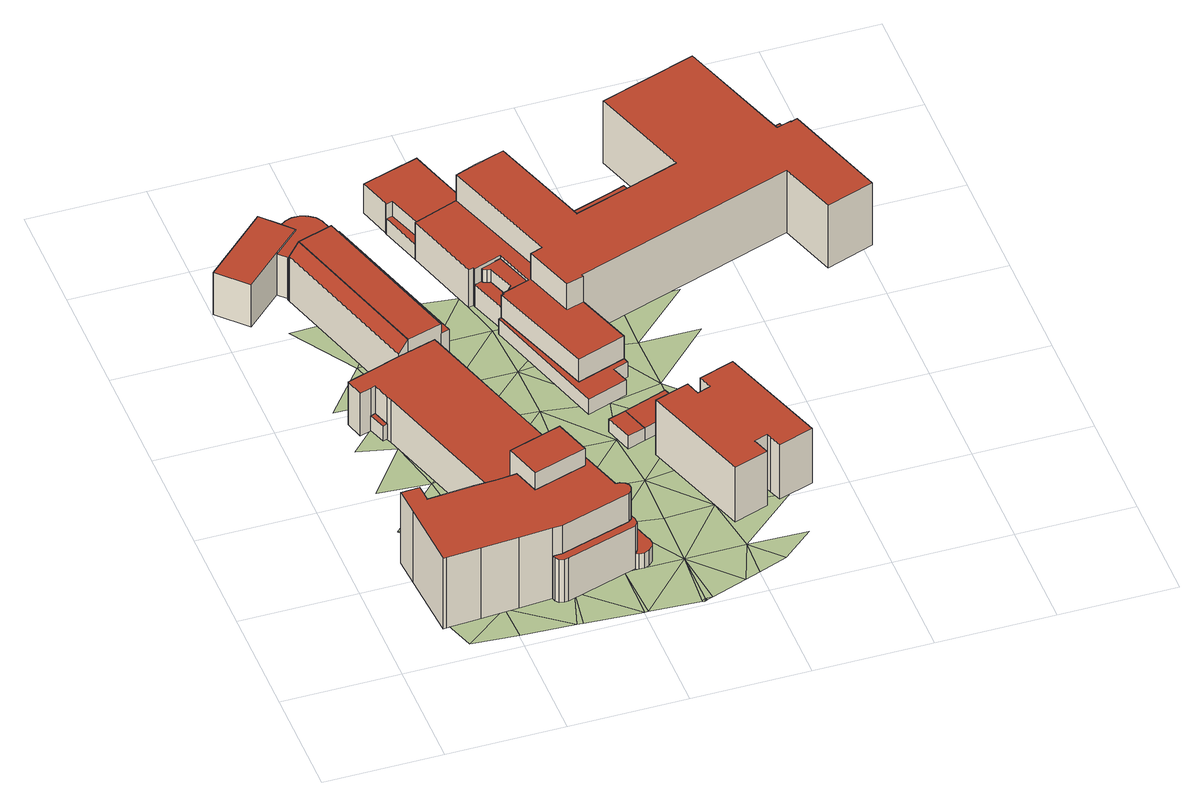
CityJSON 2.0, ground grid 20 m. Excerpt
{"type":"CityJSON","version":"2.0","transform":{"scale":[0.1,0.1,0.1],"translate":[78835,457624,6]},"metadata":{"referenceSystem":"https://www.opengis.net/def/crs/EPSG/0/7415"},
"CityObjects":{
"building1":{"type":"Building","children":["building1-1","building1-2","building1-3","building1-4","building1-5","building1-6"]},
"building1-1":{"type":"BuildingPart","attributes":{"roofType":"1000","RelativeEavesHeight":3.05,"RelativeRidgeHeight":3.05,"AbsoluteEavesHeight":9.53,"AbsoluteRidgeHeight":9.53},"parents":["building1"],"geometry":[{"type":"Solid","lod":"2","boundaries":[[[[0,1,2,3]],[[1,4,5,2]],[[4,6,7,5]],[[6,0,3,7]],[[6,4,1,0]],[[3,2,5,7]]]],"semantics":{"surfaces":[{"type":"WallSurface"},{"type":"RoofSurface","Direction":0,"Slope":90},{"type":"GroundSurface"}],"values":[[0,0,0,0,1,2]]}}]},
"building1-2":{"type":"BuildingPart","attributes":{"roofType":"1000","RelativeEavesHeight":3.05,"RelativeRidgeHeight":3.05,"AbsoluteEavesHeight":9.4,"AbsoluteRidgeHeight":9.4},"parents":["building1"],"geometry":[{"type":"Solid","lod":"2","boundaries":[[[[8,9,10,11]],[[9,12,13,10]],[[12,14,15,13]],[[14,16,17,15]],[[16,18,19,17]],[[18,20,21,19]],[[20,22,23,21]],[[22,24,25,23]],[[24,26,27,25]],[[26,28,29,27]],[[28,30,31,29]],[[30,32,33,31]],[[32,34,35,33]],[[34,36,37,35]],[[36,38,39,37]],[[38,40,41,39]],[[40,42,43,41]],[[42,44,45,43]],[[44,46,47,45]],[[46,48,49,47]],[[48,8,11,49]],[[48,46,44,42,40,38,36,34,32,30,28,26,24,22,20,18,16,14,12,9,8]],[[11,10,13,15,17,19,21,23,25,27,29,31,33,35,37,39,41,43,45,47,49]]]],"semantics":{"surfaces":[{"type":"WallSurface"},{"type":"RoofSurface","Direction":97.12,"Slope":90},{"type":"GroundSurface"}],"values":[[0,0,0,0,0,0,0,0,0,0,0,0,0,0,0,0,0,0,0,0,0,1,2]]}}]},
"building1-3":{"type":"BuildingPart","attributes":{"roofType":"1000","RelativeEavesHeight":8.65,"RelativeRidgeHeight":8.65,"AbsoluteEavesHeight":15.1,"AbsoluteRidgeHeight":15.1},"parents":["building1"],"geometry":[{"type":"Solid","lod":"2","boundaries":[[[[50,51,52,53]],[[51,54,55,52]],[[54,56,57,55]],[[56,58,59,57]],[[58,60,61,59]],[[60,62,63,61]],[[62,64,65,63]],[[64,66,67,65]],[[66,68,69,67]],[[68,70,71,69]],[[70,72,73,71]],[[72,50,53,73]],[[72,70,68,66,64,62,60,58,56,54,51,50]],[[53,52,55,57,59,61,63,65,67,69,71,73]]]],"semantics":{"surfaces":[{"type":"WallSurface"},{"type":"RoofSurface","Direction":270,"Slope":90},{"type":"GroundSurface"}],"values":[[0,0,0,0,0,0,0,0,0,0,0,0,1,2]]}}]},
"building1-4":{"type":"BuildingPart","attributes":{"roofType":"1000","RelativeEavesHeight":14.4,"RelativeRidgeHeight":14.4,"AbsoluteEavesHeight":20.8,"AbsoluteRidgeHeight":20.8},"parents":["building1"],"geometry":[{"type":"Solid","lod":"2","boundaries":[[[[74,75,76,77]],[[75,78,79,76]],[[78,80,81,79]],[[80,82,83,81]],[[82,84,85,83]],[[84,86,87,85]],[[86,88,89,87]],[[88,90,71,89]],[[90,91,69,71]],[[91,92,67,69]],[[92,93,65,67]],[[93,94,63,65]],[[94,95,96,63]],[[95,97,98,96]],[[97,99,100,98]],[[99,101,102,100]],[[101,103,104,102]],[[103,105,106,104]],[[105,107,108,106]],[[107,109,110,108]],[[109,111,112,110]],[[111,113,114,112]],[[113,115,116,114]],[[115,74,77,116]],[[115,113,111,109,107,105,103,101,99,97,95,94,93,92,91,90,88,86,84,82,80,78,75,74]],[[77,76,79,81,83,85,87,89,71,69,67,65,63,96,98,100,102,104,106,108,110,112,114,116]]]],"semantics":{"surfaces":[{"type":"WallSurface"},{"type":"RoofSurface","Direction":270,"Slope":90},{"type":"GroundSurface"}],"values":[[0,0,0,0,0,0,0,0,0,0,0,0,0,0,0,0,0,0,0,0,0,0,0,0,1,2]]}}]},
"building1-5":{"type":"BuildingPart","attributes":{"roofType":"1000","RelativeEavesHeight":8.73,"RelativeRidgeHeight":8.73,"AbsoluteEavesHeight":15.1,"AbsoluteRidgeHeight":15.1},"parents":["building1"],"geometry":[{"type":"Solid","lod":"2","boundaries":[[[[117,118,119,120]],[[118,121,122,119]],[[121,123,124,122]],[[123,125,126,124]],[[125,127,128,126]],[[127,129,130,128]],[[129,131,132,130]],[[131,133,134,132]],[[133,135,136,134]],[[135,137,138,136]],[[137,139,140,138]],[[139,141,142,140]],[[141,143,144,142]],[[143,145,146,144]],[[145,147,148,146]],[[147,149,150,148]],[[149,151,152,150]],[[151,153,154,152]],[[153,155,81,154]],[[155,156,79,81]],[[156,157,76,79]],[[157,158,77,76]],[[158,159,116,77]],[[159,160,114,116]],[[160,161,162,114]],[[161,163,164,162]],[[163,165,166,164]],[[165,167,168,166]],[[167,169,170,168]],[[169,171,172,170]],[[171,117,120,172]],[[171,169,167,165,163,161,160,159,158,157,156,155,153,151,149,147,145,143,141,139,137,135,133,131,129,127,125,123,121,118,117]],[[120,119,122,124,126,128,130,132,134,136,138,140,142,144,146,148,150,152,154,81,79,76,77,116,114,162,164,166,168,170,172]]]],"semantics":{"surfaces":[{"type":"WallSurface"},{"type":"RoofSurface","Direction":0,"Slope":90},{"type":"GroundSurface"}],"values":[[0,0,0,0,0,0,0,0,0,0,0,0,0,0,0,0,0,0,0,0,0,0,0,0,0,0,0,0,0,0,0,1,2]]}}]},
"building1-6":{"type":"BuildingPart","attributes":{"roofType":"1000","RelativeEavesHeight":9.14,"RelativeRidgeHeight":9.14,"AbsoluteEavesHeight":24.24,"AbsoluteRidgeHeight":24.24},"parents":["building1"],"geometry":[{"type":"Solid","lod":"2","boundaries":[[[[173,174,157,175]],[[174,176,158,157]],[[176,177,178,158]],[[177,173,175,178]],[[177,176,174,173]],[[175,157,158,178]]]],"semantics":{"surfaces":[{"type":"WallSurface"},{"type":"RoofSurface","Direction":0,"Slope":90},{"type":"GroundSurface"}],"values":[[0,0,0,0,1,2]]}}]},
"building2":{"type":"Building","children":["building2-1","building2-2","building2-3","building2-4","building2-5"]},
"building2-1":{"type":"BuildingPart","attributes":{"roofType":"1000","RelativeEavesHeight":8.61,"RelativeRidgeHeight":8.61,"AbsoluteEavesHeight":14.98,"AbsoluteRidgeHeight":14.98},"parents":["building2"],"geometry":[{"type":"Solid","lod":"2","boundaries":[[[[179,180,181,182]],[[180,183,184,181]],[[183,185,186,184]],[[185,187,188,186]],[[187,189,190,188]],[[189,179,182,190]],[[189,187,185,183,180,179]],[[182,181,184,186,188,190]]]],"semantics":{"surfaces":[{"type":"WallSurface"},{"type":"RoofSurface","Direction":0,"Slope":90},{"type":"GroundSurface"}],"values":[[0,0,0,0,0,0,1,2]]}}]},
"building2-2":{"type":"BuildingPart","attributes":{"roofType":"1000","RelativeEavesHeight":9.33,"RelativeRidgeHeight":9.33,"AbsoluteEavesHeight":15.67,"AbsoluteRidgeHeight":15.67},"parents":["building2"],"geometry":[{"type":"Solid","lod":"2","boundaries":[[[[191,192,193,194]],[[192,195,196,193]],[[195,197,198,196]],[[197,191,194,198]],[[197,195,192,191]],[[194,193,196,198]]]],"semantics":{"surfaces":[{"type":"WallSurface"},{"type":"RoofSurface","Direction":0,"Slope":90},{"type":"GroundSurface"}],"values":[[0,0,0,0,1,2]]}}]},
"building2-3":{"type":"BuildingPart","attributes":{"roofType":"1000","RelativeEavesHeight":11.22,"RelativeRidgeHeight":11.22,"AbsoluteEavesHeight":17.57,"AbsoluteRidgeHeight":17.57},"parents":["building2"],"geometry":[{"type":"Solid","lod":"2","boundaries":[[[[199,200,201,202]],[[200,203,204,201]],[[203,205,206,204]],[[205,199,202,206]],[[205,203,200,199]],[[202,201,204,206]]]],"semantics":{"surfaces":[{"type":"WallSurface"},{"type":"RoofSurface","Direction":0,"Slope":90},{"type":"GroundSurface"}],"values":[[0,0,0,0,1,2]]}}]},
"building2-4":{"type":"BuildingPart","attributes":{"roofType":"1010","RelativeEavesHeight":10.13,"RelativeRidgeHeight":11.17,"AbsoluteEavesHeight":16.53,"AbsoluteRidgeHeight":17.57},"parents":["building2"],"geometry":[{"type":"Solid","lod":"2","boundaries":[[[[203,207,128,204]],[[207,208,209,128]],[[208,205,206,209]],[[205,203,204,206]],[[205,208,207,203]],[[204,128,209,206]]]],"semantics":{"surfaces":[{"type":"WallSurface"},{"type":"RoofSurface","Direction":252.81,"Slope":40.19},{"type":"GroundSurface"}],"values":[[0,0,0,0,1,2]]}}]},
"building2-5":{"type":"BuildingPart","attributes":{"roofType":"1000","RelativeEavesHeight":8.4,"RelativeRidgeHeight":8.4,"AbsoluteEavesHeight":14.79,"AbsoluteRidgeHeight":14.79},"parents":["building2"],"geometry":[{"type":"Solid","lod":"2","boundaries":[[[[210,211,212,188]],[[211,213,214,212]],[[213,215,216,214]],[[215,217,218,216]],[[217,219,220,218]],[[219,221,222,220]],[[221,223,224,222]],[[223,225,226,224]],[[225,227,209,226]],[[227,228,229,209]],[[228,230,231,229]],[[230,232,182,231]],[[232,233,190,182]],[[233,210,188,190]],[[233,232,230,228,227,225,223,221,219,217,215,213,211,210]],[[188,212,214,216,218,220,222,224,226,209,229,231,182,190]]]],"semantics":{"surfaces":[{"type":"WallSurface"},{"type":"RoofSurface","Direction":0,"Slope":90},{"type":"GroundSurface"}],"values":[[0,0,0,0,0,0,0,0,0,0,0,0,0,0,1,2]]}}]},
"building3":{"type":"Building","attributes":{"roofType":"1000","RelativeEavesHeight":2.67,"RelativeRidgeHeight":2.67,"AbsoluteEavesHeight":8.95,"AbsoluteRidgeHeight":8.95},"geometry":[{"type":"Solid","lod":"2","boundaries":[[[[234,235,236,237]],[[235,238,239,236]],[[238,240,241,239]],[[240,234,237,241]],[[240,238,235,234]],[[237,236,239,241]]]],"semantics":{"surfaces":[{"type":"WallSurface"},{"type":"RoofSurface","Direction":0,"Slope":90},{"type":"GroundSurface"}],"values":[[0,0,0,0,1,2]]}}]},
"building4":{"type":"Building","attributes":{"roofType":"1000","RelativeEavesHeight":2.65,"RelativeRidgeHeight":2.65,"AbsoluteEavesHeight":8.95,"AbsoluteRidgeHeight":8.95},"geometry":[{"type":"Solid","lod":"2","boundaries":[[[[242,234,237,243]],[[234,240,241,237]],[[240,244,245,241]],[[244,242,243,245]],[[244,240,234,242]],[[243,237,241,245]]]],"semantics":{"surfaces":[{"type":"WallSurface"},{"type":"RoofSurface","Direction":0,"Slope":90},{"type":"GroundSurface"}],"values":[[0,0,0,0,1,2]]}}]},
"building5":{"type":"Building","attributes":{"roofType":"1000","RelativeEavesHeight":11.12,"RelativeRidgeHeight":11.12,"AbsoluteEavesHeight":17.28,"AbsoluteRidgeHeight":17.28},"geometry":[{"type":"Solid","lod":"2","boundaries":[[[[246,247,248,249]],[[247,250,251,248]],[[250,252,253,251]],[[252,254,255,253]],[[254,256,257,255]],[[256,258,259,257]],[[258,260,261,259]],[[260,262,263,261]],[[262,264,265,263]],[[264,266,267,265]],[[266,268,269,267]],[[268,270,271,269]],[[270,246,249,271]],[[270,268,266,264,262,260,258,256,254,252,250,247,246]],[[249,248,251,253,255,257,259,261,263,265,267,269,271]]]],"semantics":{"surfaces":[{"type":"WallSurface"},{"type":"RoofSurface","Direction":0,"Slope":90},{"type":"GroundSurface"}],"values":[[0,0,0,0,0,0,0,0,0,0,0,0,0,1,2]]}}]},
"building6":{"type":"Building","children":["building6-1","building6-2","building6-3","building6-4","building6-5","building6-6","building6-7","building6-8","building6-9","building6-10"]},
"building6-1":{"type":"BuildingPart","attributes":{"roofType":"1000","RelativeEavesHeight":4.4,"RelativeRidgeHeight":4.4,"AbsoluteEavesHeight":10.72,"AbsoluteRidgeHeight":10.72},"parents":["building6"],"geometry":[{"type":"Solid","lod":"2","boundaries":[[[[272,273,274,275]],[[273,276,277,274]],[[276,278,279,277]],[[278,280,281,279]],[[280,282,283,281]],[[282,284,285,283]],[[284,286,287,285]],[[286,288,289,287]],[[288,290,291,289]],[[290,272,275,291]],[[290,288,286,284,282,280,278,276,273,272]],[[275,274,277,279,281,283,285,287,289,291]]]],"semantics":{"surfaces":[{"type":"WallSurface"},{"type":"RoofSurface","Direction":180,"Slope":90},{"type":"GroundSurface"}],"values":[[0,0,0,0,0,0,0,0,0,0,1,2]]}}]},
"building6-2":{"type":"BuildingPart","attributes":{"roofType":"1000","RelativeEavesHeight":10.28,"RelativeRidgeHeight":10.28,"AbsoluteEavesHeight":16.72,"AbsoluteRidgeHeight":16.72},"parents":["building6"],"geometry":[{"type":"Solid","lod":"2","boundaries":[[[[292,293,294,295]],[[293,296,297,294]],[[296,298,299,297]],[[298,292,295,299]],[[298,296,293,292]],[[295,294,297,299]]]],"semantics":{"surfaces":[{"type":"WallSurface"},{"type":"RoofSurface","Direction":180,"Slope":90},{"type":"GroundSurface"}],"values":[[0,0,0,0,1,2]]}}]},
"building6-3":{"type":"BuildingPart","attributes":{"roofType":"1000","RelativeEavesHeight":12.74,"RelativeRidgeHeight":12.74,"AbsoluteEavesHeight":19.12,"AbsoluteRidgeHeight":19.12},"parents":["building6"],"geometry":[{"type":"Solid","lod":"2","boundaries":[[[[300,301,302,303]],[[301,304,305,302]],[[304,306,307,305]],[[306,308,309,307]],[[308,310,311,309]],[[310,312,313,311]],[[312,314,315,313]],[[314,316,294,315]],[[316,317,295,294]],[[317,318,299,295]],[[318,319,320,299]],[[319,321,322,320]],[[321,323,324,322]],[[323,325,326,324]],[[325,327,328,326]],[[327,329,330,328]],[[329,331,332,330]],[[331,333,334,332]],[[333,335,336,334]],[[335,337,338,336]],[[337,339,340,338]],[[339,300,303,340]],[[339,337,335,333,331,329,327,325,323,321,319,318,317,316,314,312,310,308,306,304,301,300]],[[303,302,305,307,309,311,313,315,294,295,299,320,322,324,326,328,330,332,334,336,338,340]]]],"semantics":{"surfaces":[{"type":"WallSurface"},{"type":"RoofSurface","Direction":273.58,"Slope":90},{"type":"GroundSurface"}],"values":[[0,0,0,0,0,0,0,0,0,0,0,0,0,0,0,0,0,0,0,0,0,0,1,2]]}}]},
"building6-4":{"type":"BuildingPart","attributes":{"roofType":"1000","RelativeEavesHeight":6,"RelativeRidgeHeight":6,"AbsoluteEavesHeight":12.32,"AbsoluteRidgeHeight":12.32},"parents":["building6"],"geometry":[{"type":"Solid","lod":"2","boundaries":[[[[341,342,343,344]],[[342,345,346,343]],[[345,347,348,346]],[[347,349,350,348]],[[349,351,352,350]],[[351,353,354,352]],[[353,355,356,354]],[[355,341,344,356]],[[355,353,351,349,347,345,342,341]],[[344,343,346,348,350,352,354,356]]]],"semantics":{"surfaces":[{"type":"WallSurface"},{"type":"RoofSurface","Direction":0,"Slope":90},{"type":"GroundSurface"}],"values":[[0,0,0,0,0,0,0,0,1,2]]}}]},
"building6-5":{"type":"BuildingPart","attributes":{"roofType":"1000","RelativeEavesHeight":11.41,"RelativeRidgeHeight":11.41,"AbsoluteEavesHeight":17.82,"AbsoluteRidgeHeight":17.82},"parents":["building6"],"geometry":[{"type":"Solid","lod":"2","boundaries":[[[[357,358,359,305]],[[358,360,361,359]],[[360,362,363,361]],[[362,364,309,363]],[[364,365,307,309]],[[365,357,305,307]],[[365,364,362,360,358,357]],[[305,359,361,363,309,307]]]],"semantics":{"surfaces":[{"type":"WallSurface"},{"type":"RoofSurface","Direction":75.96,"Slope":90},{"type":"GroundSurface"}],"values":[[0,0,0,0,0,0,1,2]]}}]},
"building6-6":{"type":"BuildingPart","attributes":{"roofType":"1000","RelativeEavesHeight":6.98,"RelativeRidgeHeight":6.98,"AbsoluteEavesHeight":13.32,"AbsoluteRidgeHeight":13.32},"parents":["building6"],"geometry":[{"type":"Solid","lod":"2","boundaries":[[[[366,367,287,289]],[[367,368,285,287]],[[368,369,283,285]],[[369,370,281,283]],[[370,371,279,281]],[[371,372,373,279]],[[372,374,375,373]],[[374,376,275,375]],[[376,377,291,275]],[[377,366,289,291]],[[377,376,374,372,371,370,369,368,367,366]],[[289,287,285,283,281,279,373,375,275,291]]]],"semantics":{"surfaces":[{"type":"WallSurface"},{"type":"RoofSurface","Direction":0,"Slope":90},{"type":"GroundSurface"}],"values":[[0,0,0,0,0,0,0,0,0,0,1,2]]}}]},
"building6-7":{"type":"BuildingPart","attributes":{"roofType":"1000","RelativeEavesHeight":3.02,"RelativeRidgeHeight":3.02,"AbsoluteEavesHeight":9.32,"AbsoluteRidgeHeight":9.32},"parents":["building6"],"geometry":[{"type":"Solid","lod":"2","boundaries":[[[[378,379,380,381]],[[379,382,383,380]],[[382,384,385,383]],[[384,386,387,385]],[[386,388,389,387]],[[388,390,391,389]],[[390,392,393,391]],[[392,378,381,393]],[[392,390,388,386,384,382,379,378]],[[381,380,383,385,387,389,391,393]]]],"semantics":{"surfaces":[{"type":"WallSurface"},{"type":"RoofSurface","Direction":0,"Slope":90},{"type":"GroundSurface"}],"values":[[0,0,0,0,0,0,0,0,1,2]]}}]},
"building6-8":{"type":"BuildingPart","attributes":{"roofType":"1000","RelativeEavesHeight":7.61,"RelativeRidgeHeight":7.61,"AbsoluteEavesHeight":13.92,"AbsoluteRidgeHeight":13.92},"parents":["building6"],"geometry":[{"type":"Solid","lod":"2","boundaries":[[[[394,395,373,375]],[[395,396,277,373]],[[396,397,398,277]],[[397,399,400,398]],[[399,401,402,400]],[[401,403,404,402]],[[403,405,406,404]],[[405,407,408,406]],[[407,409,410,408]],[[409,411,412,410]],[[411,413,380,412]],[[413,414,381,380]],[[414,415,393,381]],[[415,416,417,393]],[[416,418,274,417]],[[418,394,375,274]],[[418,416,415,414,413,411,409,407,405,403,401,399,397,396,395,394]],[[375,373,277,398,400,402,404,406,408,410,412,380,381,393,417,274]]]],"semantics":{"surfaces":[{"type":"WallSurface"},{"type":"RoofSurface","Direction":90,"Slope":90},{"type":"GroundSurface"}],"values":[[0,0,0,0,0,0,0,0,0,0,0,0,0,0,0,0,1,2]]}}]},
"building6-9":{"type":"BuildingPart","attributes":{"roofType":"1000","RelativeEavesHeight":3,"RelativeRidgeHeight":3,"AbsoluteEavesHeight":9.42,"AbsoluteRidgeHeight":9.42},"parents":["building6"],"geometry":[{"type":"Solid","lod":"2","boundaries":[[[[419,420,421,422]],[[420,423,303,421]],[[423,424,425,303]],[[424,419,422,425]],[[424,423,420,419]],[[422,421,303,425]]]],"semantics":{"surfaces":[{"type":"WallSurface"},{"type":"RoofSurface","Direction":0,"Slope":90},{"type":"GroundSurface"}],"values":[[0,0,0,0,1,2]]}}]},
"building6-10":{"type":"BuildingPart","attributes":{"roofType":"1000","RelativeEavesHeight":3.1,"RelativeRidgeHeight":3.1,"AbsoluteEavesHeight":9.42,"AbsoluteRidgeHeight":9.42},"parents":["building6"],"geometry":[{"type":"Solid","lod":"2","boundaries":[[[[426,427,343,402]],[[427,428,344,343]],[[428,429,356,344]],[[429,426,402,356]],[[429,428,427,426]],[[402,343,344,356]]]],"semantics":{"surfaces":[{"type":"WallSurface"},{"type":"RoofSurface","Direction":90,"Slope":90},{"type":"GroundSurface"}],"values":[[0,0,0,0,1,2]]}}]},
"terrain1":{"type":"TINRelief","geometry":[{"type":"CompositeSurface","lod":"2","boundaries":[[[430,431,432]],[[433,432,431]],[[430,432,434]],[[435,432,433]],[[436,434,437]],[[436,437,438]],[[434,432,439]],[[440,438,441]],[[432,435,439]],[[435,442,439]],[[443,441,444]],[[445,444,446]],[[447,439,442]],[[437,434,448]],[[438,437,449]],[[441,438,450]],[[434,439,451]],[[444,441,450]],[[439,447,452]],[[453,446,454]],[[438,449,450]],[[437,448,449]],[[455,452,447]],[[434,451,448]],[[439,452,451]],[[446,444,456]],[[444,450,457]],[[444,457,456]],[[458,452,455]],[[446,456,454]],[[455,459,458]],[[451,452,458]],[[449,448,460]],[[450,449,461]],[[462,463,459]],[[462,464,463]],[[464,465,463]],[[463,465,466]],[[457,450,467]],[[459,463,458]],[[449,460,461]],[[454,456,468]],[[458,463,466]],[[448,451,469]],[[451,458,470]],[[450,461,467]],[[456,457,471]],[[460,448,472]],[[466,473,458]],[[451,470,469]],[[468,456,474]],[[457,467,471]],[[461,460,472]],[[448,469,472]],[[456,471,474]],[[470,458,475]],[[458,473,476]],[[467,461,477]],[[469,470,475]],[[458,476,475]],[[461,472,477]],[[473,478,476]],[[471,467,479]],[[480,476,478]],[[472,469,481]],[[474,471,479]],[[467,477,482]],[[469,475,483]],[[477,472,481]],[[467,482,479]],[[476,480,484]],[[475,476,485]],[[469,483,481]],[[474,479,486]],[[482,477,487]],[[477,481,487]],[[483,475,485]],[[479,482,488]],[[482,487,489]],[[481,483,490]],[[487,481,490]],[[482,489,488]],[[486,479,491]],[[479,488,491]],[[489,487,492]],[[488,489,493]],[[491,488,494]]]}]}
},
"vertices":[
[158,524,35],[150,521,35],[150,521,5],[158,524,5],[140,551,35],[140,551,5],[149,554,35],[149,554,5],
[380,280,34],[405,288,34],[405,288,3],[380,280,3],[414,259,34],[414,259,3],[449,145,34],[449,145,3],[452,138,34],[452,138,3],[453,129,34],[453,129,3],[450,120,34],[450,120,3],[443,113,34],[443,113,3],[434,109,34],[434,109,3],[425,110,34],[425,110,3],[420,112,34],[420,112,3],[425,119,34],[425,119,3],[425,129,34],[425,129,3],[422,137,34],[422,137,3],[421,145,34],[421,145,3],[417,150,34],[417,150,3],[409,154,34],[409,154,3],[402,154,34],[402,154,3],[373,245,34],[373,245,3],[365,271,34],[365,271,3],[381,276,34],[381,276,3],
[425,119,91],[420,112,91],[420,112,4],[425,119,4],[298,74,91],[298,74,4],[291,73,91],[291,73,4],[283,75,91],[283,75,4],[278,81,91],[278,81,4],[276,87,91],[276,87,4],[293,88,91],[293,88,4],[414,125,91],[414,125,4],[419,130,91],[419,130,4],[422,137,91],[422,137,4],[425,129,91],[425,129,4],
[280,181,148],[372,210,148],[372,210,4],[280,181,4],[362,241,148],[362,241,4],[373,245,148],[373,245,4],[402,154,148],[402,154,4],[409,154,148],[409,154,4],[417,150,148],[417,150,4],[421,145,148],[421,145,4],[422,137,148],[419,130,148],[414,125,148],[293,88,148],[276,87,148],[220,83,148],[220,83,4],[157,79,148],[157,79,4],[99,75,148],[99,75,4],[93,75,148],[93,75,4],[85,193,148],[85,193,4],[82,243,148],[82,243,4],[114,245,148],[114,245,4],[116,215,148],[116,215,4],[194,221,148],[194,221,4],[234,223,148],[234,223,4],[266,226,148],[266,226,4],
[140,551,91],[121,545,91],[121,545,4],[140,551,4],[113,577,91],[113,577,4],[128,582,91],[128,582,4],[153,590,91],[153,590,4],[206,608,91],[206,608,4],[271,627,91],[271,627,4],[290,567,91],[290,567,4],[291,564,91],[291,564,4],[308,510,91],[308,510,4],[309,507,91],[309,507,4],[327,449,91],[327,449,4],[345,392,91],[345,392,4],[346,389,91],[346,389,4],[362,335,91],[362,335,4],[365,327,91],[365,327,4],[380,280,91],[380,280,4],[381,276,91],[381,276,4],[365,271,91],[365,271,4],[373,245,91],[362,241,91],[372,210,91],[280,181,91],[266,226,91],[234,223,91],[233,235,91],[233,235,4],[247,239,91],[247,239,4],[242,257,91],[242,257,4],[161,515,91],[161,515,4],[158,524,91],[158,524,4],[149,554,91],[149,554,4],
[352,273,182],[372,210,182],[352,273,91],[280,181,182],[261,244,182],[261,244,91],
[108,900,90],[46,842,90],[46,842,4],[108,900,4],[1,889,90],[1,889,4],[109,991,90],[109,991,4],[136,962,90],[136,962,4],[154,943,90],[154,943,4],
[199,905,97],[213,909,97],[213,909,3],[199,905,3],[298,636,97],[298,636,3],[283,631,97],[283,631,3],
[199,905,116],[283,631,116],[283,631,4],[199,905,4],[223,613,116],[223,613,4],[139,886,116],[139,886,4],
[206,608,95],[122,881,95],[122,881,4],
[136,962,88],[146,969,88],[146,969,4],[158,973,88],[158,973,4],[171,973,88],[171,973,4],[183,968,88],[183,968,4],[193,961,88],[193,961,4],[200,950,88],[200,950,4],[201,946,88],[201,946,4],[213,909,88],[213,909,4],[122,881,88],[121,885,88],[121,885,4],[123,885,88],[123,885,4],[108,900,88],[154,943,88],
[532,392,29],[502,382,29],[502,382,3],[532,392,3],[487,430,29],[487,430,3],[517,440,29],[517,440,3],
[607,418,29],[607,418,3],[591,466,29],[591,466,3],
[744,215,113],[684,195,113],[684,195,2],[744,215,2],[677,216,113],[677,216,2],[674,224,113],[674,224,2],[651,216,113],[651,216,2],[661,187,113],[661,187,2],[602,167,113],[602,167,2],[538,357,113],[538,357,2],[597,377,113],[597,377,2],[605,352,113],[605,352,2],[628,360,113],[628,360,2],[620,384,113],[620,384,2],[680,404,113],[680,404,2],
[423,713,47],[411,709,47],[411,709,3],[423,713,3],[388,776,47],[388,776,3],[400,781,47],[400,781,3],[402,778,47],[402,778,3],[408,775,47],[408,775,3],[414,774,47],[414,774,3],[430,727,47],[430,727,3],[426,723,47],[426,723,3],[423,718,47],[423,718,3],
[918,881,107],[909,906,107],[909,906,4],[918,881,4],[934,915,107],[934,915,4],[943,889,107],[943,889,4],
[450,951,131],[501,968,131],[501,968,4],[450,951,4],[554,810,131],[554,810,4],[560,791,131],[560,791,4],[661,825,131],[661,825,4],[744,853,131],[744,853,4],[685,1028,131],[685,1028,4],[850,1083,131],[850,1083,4],[909,906,131],[918,881,131],[943,889,131],[943,887,131],[943,887,4],[954,891,131],[954,891,4],[1014,710,131],[1014,710,4],[932,682,131],[932,682,4],[899,781,131],[899,781,4],[520,653,131],[520,653,4],[521,649,131],[521,649,4],[491,640,131],[491,640,4],[462,726,131],[462,726,4],[484,734,131],[484,734,4],[414,938,131],[414,938,4],
[326,985,63],[315,982,63],[315,982,3],[326,985,3],[315,985,63],[315,985,3],[298,1039,63],[298,1039,3],[395,1069,63],[395,1069,3],[410,1022,63],[410,1022,3],[435,945,63],[435,945,3],[350,915,63],[350,915,3],
[554,810,118],[564,813,118],[564,813,4],[627,834,118],[627,834,4],[655,844,118],[655,844,4],[661,825,118],[560,791,118],
[426,723,73],[430,727,73],[414,774,73],[408,775,73],[402,778,73],[400,781,73],[436,793,73],[436,793,3],[459,725,73],[459,725,3],[423,713,73],[423,718,73],
[470,523,33],[554,552,33],[554,552,3],[470,523,3],[557,542,33],[557,542,3],[531,533,33],[531,533,3],[541,503,33],[541,503,3],[471,479,33],[471,479,3],[402,703,33],[402,703,3],[407,705,33],[407,705,3],
[459,725,79],[436,793,79],[388,776,79],[387,779,79],[387,779,3],[379,777,79],[379,777,3],[338,910,79],[338,910,3],[414,938,79],[414,938,3],[484,734,79],[484,734,3],[462,726,79],[462,726,3],[491,640,79],[491,640,3],[521,649,79],[521,649,3],[554,552,79],[470,523,79],[407,705,79],[412,706,79],[412,706,3],[411,709,79],
[410,1022,34],[424,1026,34],[424,1026,4],[410,1022,4],[450,951,34],[435,945,34],[435,945,4],
[338,910,34],[315,982,34],[326,985,34],[350,915,34],
[91,110,8],[119,24,8],[197,86,6],[199,20,6],[199,208,5],[291,16,5],[101,311,6],[200,311,5],[188,401,5],[312,88,6],[100,409,5],[166,495,6],[301,15,5],[101,511,5],[194,607,4],[100,611,3],[169,697,4],[400,10,4],[400,312,3],[325,431,6],[304,515,5],[426,220,4],[400,108,5],[97,808,4],[240,814,4],[405,10,4],[301,712,3],[297,609,4],[499,110,3],[492,6,3],[396,411,3],[402,510,3],[496,5,3],[499,11,3],[499,6,3],[502,8,3],[511,11,3],[400,609,3],[300,810,3],[502,304,3],[500,210,3],[395,713,3],[491,408,3],[573,34,2],[371,800,4],[585,214,3],[601,111,2],[510,492,4],[599,44,2],[511,702,5],[649,63,1],[600,410,3],[531,622,5],[641,322,3],[703,110,0],[704,202,2],[538,833,4],[599,510,4],[599,711,4],[598,611,4],[699,410,2],[599,809,4],[700,610,4],[700,709,4],[701,806,4]
]}
